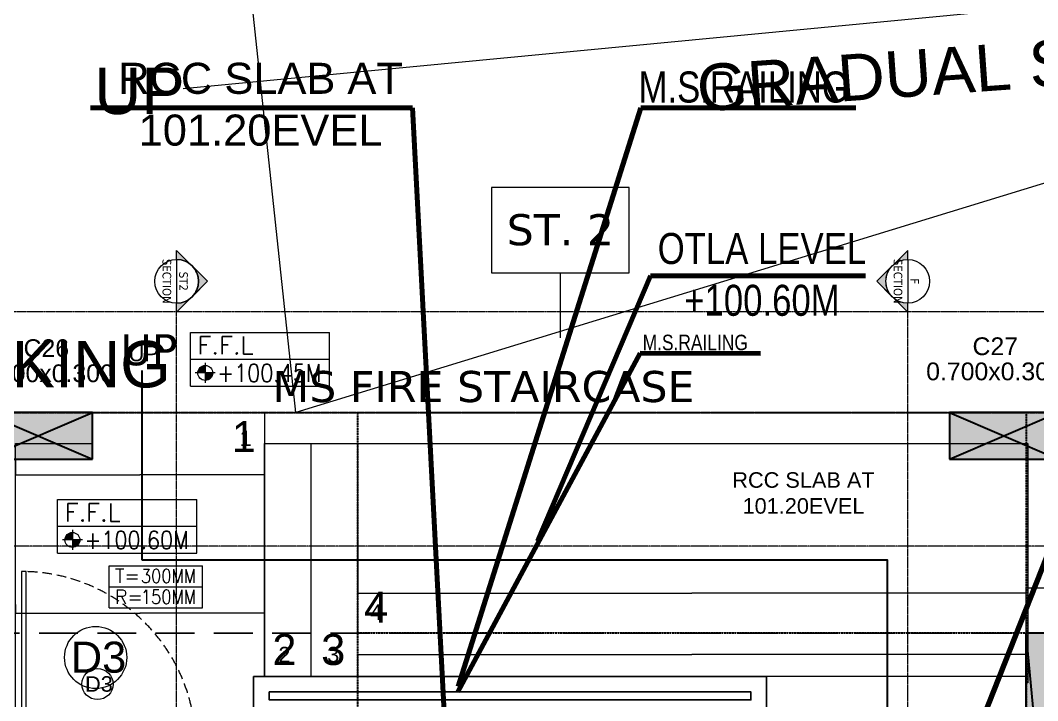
# Model space of a CAD drawing. Header units: inches. Extents: x 6 to 183294, y -48183 to 78918.
# Drawn here: x 142478 to 149024, y 66453 to 70833 of the extents above; entities that cross this region are included whole.
import ezdxf
from ezdxf.enums import TextEntityAlignment as Align

# ---------------------------------------------------------------- set-up
doc = ezdxf.new("R2010")
doc.units = ezdxf.units.IN
doc.header["$MEASUREMENT"] = 0
doc.set_wipeout_variables(frame=1)
doc.header["$PDMODE"] = 35
for name, pattern in [('( Hidden )', [0.375, 0.25, -0.125]), ('CONTINULUS', [0]), ('DASH', [0.35, 0.25, -0.1]), ('PHANTOM2', [1.25, 0.625, -0.125, 0.125, -0.125, 0.125, -0.125])]:
    doc.linetypes.add(name, pattern=pattern)
for name, color, linetype, lineweight in [('0 @ 1 (2)', 8, 'Continuous', 0), ('asl comments 12-01-2023', 8, 'Continuous', 0), ('otla', 8, 'Continuous', 0), ('SDA_COL NO. DETAILS', 8, 'Continuous', 0), ('SDA_DETAIL MARKER', 8, 'PHANTOM2', 0), ('SDA_DIM', 8, 'Continuous', 5), ('SDA_DIM DETAILS', 8, 'Continuous', 0), ('SDA_DIM SITE LAYOUT', 8, 'Continuous', 0), ('SDA_DOOR', 2, 'Continuous', 5), ('SDA_PLAN', 8, 'Continuous', 0), ('SDA_RCC', 1, 'Continuous', 30), ('SDA_SCHEDULES', 8, 'Continuous', 0), ('SDA_SCHEDULES DETAIL', 8, 'Continuous', 0), ('SDA_SECTION LINE DETAILS', 8, 'Continuous', 0), ('SDA_STAIRS', 8, 'Continuous', 20), ('SDA_TEXT_DETAILS', 8, 'Continuous', 0), ('SDA_TEXT_SITE', 8, 'Continuous', 0), ('SDA_WALL', 7, 'Continuous', 30)]:
    doc.layers.add(name, color=color, linetype=linetype, lineweight=lineweight)
doc.layers.add('S-COLUMN', color=1, linetype='Continuous')
doc.layers.add('SDA_TEXT', color=21, linetype='Continuous')
doc.styles.add('AR', font='arial.ttf')
doc.styles.add('arial', font='verdana.ttf')
doc.styles.get("Standard").update_dxf_attribs({"font": 'txt.shx'})
doc.styles.add('Tahoma', font='tahoma.ttf')
doc.dimstyles.new('SDA-100', dxfattribs={"dimtxt": 0.2, "dimasz": 0.18, "dimexe": 0.18, "dimexo": 0.0625, "dimgap": 0.015, "dimtad": 0, "dimzin": 0, "dimdsep": 46, "dimtxsty": 'Standard', "dimblk": 'ARCHTICK', "dimcen": 0.09, "dimclrd": 27, "dimclre": 27, "dimclrt": 21, "dimadec": 0, "dimazin": 0, "dimtfac": 1, "dimtofl": 0, "dimtmove": 1, "dimatfit": 3, "dimfxl": 0, "dimtolj": 1, "dimtzin": 0, "dimlwd": -1, "dimlwe": -1, "dimarcsym": 0})
doc.dimstyles.new('SDA-100 centerline', dxfattribs={"dimtxt": 0.23, "dimasz": 0.125, "dimexe": 0.18, "dimexo": 0.0625, "dimgap": 0.09, "dimtad": 0, "dimdec": 3, "dimzin": 0, "dimdsep": 46, "dimtxsty": 'Standard', "dimblk": 'ARCHTICK', "dimcen": 0.09, "dimclrd": 27, "dimclre": 27, "dimclrt": 21, "dimadec": 0, "dimazin": 0, "dimtfac": 1, "dimtdec": 3, "dimtofl": 0, "dimtmove": 1, "dimatfit": 3, "dimfxl": 0, "dimtolj": 1, "dimtzin": 0, "dimarcsym": 0})
doc.dimstyles.new('SDA-300', dxfattribs={"dimtxt": 0.6, "dimasz": 0.3, "dimexe": 0.54, "dimexo": 0.054, "dimgap": 0, "dimtad": 0, "dimzin": 0, "dimdsep": 46, "dimtxsty": 'Standard', "dimblk": 'ARCHTICK', "dimcen": 0.6, "dimclrd": 27, "dimclre": 27, "dimclrt": 21, "dimadec": 0, "dimazin": 0, "dimtfac": 1, "dimtofl": 0, "dimtmove": 1, "dimatfit": 3, "dimfxl": 0, "dimtolj": 1, "dimtzin": 0, "dimarcsym": 0})
doc.dimstyles.new('SDA-50', dxfattribs={"dimtxt": 0.1, "dimasz": 0.05, "dimexe": 0.09, "dimexo": 0.009, "dimgap": 0, "dimtad": 0, "dimzin": 0, "dimdsep": 46, "dimtxsty": 'Standard', "dimblk": 'ARCHTICK', "dimcen": 0.1, "dimclrd": 27, "dimclre": 27, "dimclrt": 21, "dimadec": 0, "dimazin": 0, "dimtfac": 1, "dimtofl": 0, "dimtmove": 1, "dimatfit": 3, "dimfxl": 0, "dimtolj": 1, "dimtzin": 0, "dimlwd": -1, "dimlwe": -1, "dimarcsym": 0})

# ---------------------------------------------------------------- blocks, each defined once
blk = doc.blocks.new('_ArchTick')
at = {"color": 0, "const_width": 0.15}
blk.add_lwpolyline([(-0.5, -0.5), (0.5, 0.5)], dxfattribs=at)
blk = doc.blocks.new('*D633')
at = {"layer": 'Defpoints', "color": 0}
for p in [(159925.1, 75983.1), (160104.3, 74576), (112452.7, 68509.4)]:
    blk.add_point(p, dxfattribs=at)
at = {"layer": 'SDA_DIM SITE LAYOUT', "color": 27, "lineweight": -2}
for p, q in [((159925.1, 75983.1), (136100.3, 72950)), ((160104.3, 74576), (159925, 75983.7)), ((112273.6, 69916.6), (136098.4, 72949.7)), ((112452.7, 68509.5), (112273.5, 69917.1))]:
    blk.add_line(p, q, dxfattribs=at)
at = {"layer": 'SDA_DIM SITE LAYOUT', "color": 27, "lineweight": -2, "xscale": 0.3, "yscale": 0.3, "zscale": 0.3}
for p, rotation in [((159925.1, 75983.1), 7.255325061119899), ((112273.6, 69916.6), 187.2553250611199)]:
    blk.add_blockref('_ArchTick', p, dxfattribs=dict(at, rotation=rotation))
at = {"layer": 'SDA_DIM SITE LAYOUT', "color": 21, "insert": (136099.3, 72949.8), "char_height": 0.3, "attachment_point": 5, "rotation": 7.25533}
blk.add_mtext('\\A1;48036.18', dxfattribs=at)
blk = doc.blocks.new('ext basement line')
at = {"layer": 'SDA_RCC', "linetype": '( Hidden )', "lineweight": 25, "elevation": -98.799}
blk.add_lwpolyline([(13.9734, -96.267), (20.5507, -96.2669), (20.5516, -94.8168), (23.1219, -94.8171), (23.1219, -94.1871), (30.0285, -94.1871), (39.0456, -94.1871), (42.7616, -122.7337), (42.7648, -127.7796), (35.8464, -127.7796)], dxfattribs=at)
blk = doc.blocks.new('A$C7A2D250A')
at = {"layer": 'SDA_RCC', "extrusion": (0, 0, -1)}
h = blk.add_hatch(color=252, dxfattribs=at)
h.dxf.hatch_style = 1
h.paths.add_polyline_path([(0.5, -0.5), (0.5, 0.5), (-0.5, 0.5), (-0.5, -0.5)])
for p, q in [((-0.5, -0.5), (0.5, 0.5)), ((0.5, -0.5), (-0.5, 0.5)), ((-0.5, -0.5), (-0.5, 0.5)), ((-0.5, 0.5), (0.5, 0.5)), ((0.5, 0.5), (0.5, -0.5)), ((0.5, -0.5), (-0.5, -0.5))]:
    blk.add_line(p, q, dxfattribs=at)
blk = doc.blocks.new('*U294')
at = {"linetype": 'Continuous', "lineweight": 0}
for points in [[(0, 0.025), (0.035, 0.025), (0.035, 0.01), (0.055, 0.01), (0.055, 0.15), (0.035, 0.15), (0.035, 0.24), (0.015, 0.24), (0.015, 0.225), (0, 0.225)], [(1.2, 0.025), (1.165, 0.025), (1.165, 0.01), (1.145, 0.01), (1.145, 0.15), (1.165, 0.15), (1.165, 0.24), (1.185, 0.24), (1.185, 0.225), (1.2, 0.225)]]:
    blk.add_wipeout(points, dxfattribs=at).dxf.layer = 'SDA_DOOR'
at = {"layer": 'SDA_DOOR', "color": 7, "linetype": 'Continuous', "lineweight": 30}
for p, q in [((0, 0.225), (0, 0.025)), ((1.2, 0.225), (1.2, 0.025))]:
    blk.add_line(p, q, dxfattribs=at)
at = {"layer": 'SDA_DOOR', "linetype": 'Continuous'}
for points in [[(0.07, 1.3), (0.04, 1.3), (0.04, 0.18), (0.07, 0.18)], [(0.07, 1.3), (0.04, 1.3), (0.04, 0.18), (0.07, 0.18)], [(0.015, 0.125), (0.015, 0.24), (0.035, 0.24), (0.035, 0.125)], [(1.185, 0.125), (1.185, 0.24), (1.165, 0.24), (1.165, 0.125)], [(0.035, 0.01), (0.035, 0.15), (0.055, 0.15), (0.055, 0.01)], [(1.165, 0.01), (1.165, 0.15), (1.145, 0.15), (1.145, 0.01)]]:
    blk.add_lwpolyline(points, close=True, dxfattribs=at)
at = {"layer": 'SDA_DOOR', "linetype": '( Hidden )', "ltscale": 0.25}
blk.add_arc((0.04, 0.18), 1.1204, 358.46566, 88.46566, dxfattribs=at)
blk.add_arc((0.04, 0.18), 1.1204, 358.46566, 88.46566, dxfattribs=at)
blk = doc.blocks.new('*U295')
blk.add_circle((0.2, 0.2), 0.2)
at = {"style": 'AR'}
blk.add_attdef('DOOR', (0.0399, 0.102), '', height=0.2, dxfattribs=at)
blk = doc.blocks.new('*U296')
blk.add_circle((0.2, 0.2), 0.2)
at = {"style": 'AR'}
blk.add_attdef('DOOR', (0.04, 0.102), '', height=0.2, dxfattribs=at)
blk = doc.blocks.new('COL NOS DETAIL 9 JUNE')
at = {"layer": 'SDA_COL NO. DETAILS', "ltscale": 0.8, "style": 'AR'}
for s, p in [('C26', (68.3813, -92.2956)), ('C27', (74.4875, -92.2835)), ('0.700x0.300', (68.0831, -92.4575)), ('0.700x0.300', (74.1893, -92.4454))]:
    blk.add_text(s, height=0.1143, dxfattribs=at).set_placement(p, align=Align.TOP_LEFT)
blk = doc.blocks.new('A$C1F0C6E6E')
h = blk.add_hatch(color=256)
h.dxf.hatch_style = 1
h.paths.add_polyline_path([(0.2, 0.35, 0.414214), (0.05, 0.2), (0.2, 0.2)])
h = blk.add_hatch(color=256)
h.dxf.hatch_style = 1
h.paths.add_polyline_path([(0.35, 0.2), (0.2, 0.2), (0.2, 0.05, 0.414214)])
for p, q in [((0.2, 0.4), (0.2, 0)), ((0.4, 0.2), (0, 0.2))]:
    blk.add_line(p, q)
blk.add_circle((0.2, 0.2), 0.15)
blk = doc.blocks.new('A$C6129482A')
for p, q in [((0, 0.557), (1.4, 0.557)), ((0, 0.017), (0, 0.557)), ((1.4, 0.017), (1.4, 0.557)), ((0, 0.287), (1.4, 0.287)), ((0, 0.017), (1.4, 0.017))]:
    blk.add_line(p, q)
at = {"xscale": 0.5, "yscale": 0.5, "zscale": 0.5}
blk.add_blockref('A$C1F0C6E6E', (0.049, 0.05), dxfattribs=at)
blk.add_text('F.F.L', height=0.18).set_placement((0.072, 0.337))
at = {"width": 0.85}
blk.add_attdef('F.F.L.', (0.27, 0.059), '', height=0.18, dxfattribs=at)
blk = doc.blocks.new('*D648')
at = {"layer": 'Defpoints', "color": 0}
for p in [(142445.7, 68008.2), (144048.9, 67992.4), (144048.9, 67907.3)]:
    blk.add_point(p, dxfattribs=at)
at = {"layer": 'SDA_DIM DETAILS'}
for p, q in [((142445.7, 68008.2), (142445.7, 67907.2)), ((144048.9, 67992.4), (144048.9, 67907.2)), ((142445.7, 67907.3), (143247, 67907.3)), ((144048.9, 67907.3), (143247.6, 67907.3))]:
    blk.add_line(p, q, dxfattribs=at)
at = {"layer": 'SDA_DIM DETAILS', "xscale": 0.05, "yscale": 0.05, "zscale": 0.05, "rotation": 180}
blk.add_blockref('_ArchTick', (142445.7, 67907.3), dxfattribs=at)
at = {"layer": 'SDA_DIM DETAILS', "xscale": 0.05, "yscale": 0.05, "zscale": 0.05}
blk.add_blockref('_ArchTick', (144048.9, 67907.3), dxfattribs=at)
at = {"layer": 'SDA_DIM DETAILS', "insert": (143247.3, 67907.3), "char_height": 0.1, "attachment_point": 5}
blk.add_mtext('\\A1;1603.25', dxfattribs=at)
blk = doc.blocks.new('*D649')
at = {"layer": 'Defpoints', "color": 0}
for p in [(144648.9, 67484.6), (144648.9, 67144.6), (148948.8, 66888.8)]:
    blk.add_point(p, dxfattribs=at)
at = {"layer": 'SDA_DIM DETAILS'}
for p, q in [((144648.9, 67484.6), (144648.9, 67144.6)), ((144648.9, 67144.6), (146798.6, 67144.6)), ((148948.8, 67144.6), (146799.1, 67144.6)), ((148948.8, 66888.8), (148948.8, 67144.7))]:
    blk.add_line(p, q, dxfattribs=at)
at = {"layer": 'SDA_DIM DETAILS', "xscale": 0.05, "yscale": 0.05, "zscale": 0.05, "rotation": 180}
blk.add_blockref('_ArchTick', (144648.9, 67144.6), dxfattribs=at)
at = {"layer": 'SDA_DIM DETAILS', "xscale": 0.05, "yscale": 0.05, "zscale": 0.05}
blk.add_blockref('_ArchTick', (148948.8, 67144.6), dxfattribs=at)
at = {"layer": 'SDA_DIM DETAILS', "insert": (146798.9, 67144.6), "char_height": 0.1, "attachment_point": 5}
blk.add_mtext('\\A1;4299.91', dxfattribs=at)
blk = doc.blocks.new('A$C06CD1293')
for p, q in [((0, 0.55), (1.2, 0.55)), ((0, 0.01), (0, 0.55)), ((1.2, 0.01), (1.2, 0.55)), ((0, 0.28), (1.2, 0.28)), ((0, 0.01), (1.2, 0.01))]:
    blk.add_line(p, q)
for s, p in [('T=', (0.072, 0.33)), ('R=', (0.072, 0.06))]:
    blk.add_text(s, height=0.18).set_placement(p)
at = {"width": 0.85}
for tag, p in [('TREAD', (0.407, 0.329)), ('RISER', (0.407, 0.059))]:
    blk.add_attdef(tag, p, '', height=0.18, dxfattribs=at)
blk = doc.blocks.new('*D676')
at = {"layer": 'Defpoints', "color": 0}
for p in [(155085.5, 67180.2), (155085.5, 66938.3), (148948.8, 66768.8)]:
    blk.add_point(p, dxfattribs=at)
at = {"layer": 'SDA_DIM', "color": 27}
for p, q in [((148948.8, 66768.9), (148948.8, 67180.4)), ((148948.8, 67180.2), (152016.6, 67180.2)), ((155085.5, 67180.2), (152017.7, 67180.2)), ((155085.5, 66938.3), (155085.5, 67180.4))]:
    blk.add_line(p, q, dxfattribs=at)
at = {"layer": 'SDA_DIM', "color": 27, "xscale": 0.18, "yscale": 0.18, "zscale": 0.18, "rotation": 180}
blk.add_blockref('_ArchTick', (148948.8, 67180.2), dxfattribs=at)
at = {"layer": 'SDA_DIM', "color": 27, "xscale": 0.18, "yscale": 0.18, "zscale": 0.18}
blk.add_blockref('_ArchTick', (155085.5, 67180.2), dxfattribs=at)
at = {"layer": 'SDA_DIM', "color": 21, "insert": (152017.2, 67180.2), "char_height": 0.2, "attachment_point": 5}
blk.add_mtext('\\A1;6136.67', dxfattribs=at)
blk = doc.blocks.new('column')
at = {"layer": 'SDA_RCC'}
h = blk.add_hatch(color=252, dxfattribs=at)
h.dxf.hatch_style = 1
h.paths.add_polyline_path([(-0.5, 0.5), (-0.5, -0.5), (0.5, -0.5), (0.5, 0.5)])
for p, q in [((-0.5, 0.5), (-0.5, -0.5)), ((0.5, 0.5), (-0.5, 0.5)), ((-0.5, -0.5), (0.5, 0.5)), ((0.5, -0.5), (-0.5, 0.5)), ((0.5, -0.5), (0.5, 0.5)), ((-0.5, -0.5), (0.5, -0.5))]:
    blk.add_line(p, q, dxfattribs=at)
blk = doc.blocks.new('NEW COLS 9 JUNE')
at = {"layer": 'S-COLUMN', "xscale": 0.3, "yscale": 0.7, "rotation": 270}
for p in [(68.4785, -92.9171, -197.598), (74.6931, -92.9171, -197.598)]:
    blk.add_blockref('column', p, dxfattribs=at)
blk = doc.blocks.new('*D800')
at = {"layer": 'Defpoints', "color": 0}
for p in [(148948.8, 66751), (148948.8, 66666.8), (144648.9, 66608.8)]:
    blk.add_point(p, dxfattribs=at)
at = {"layer": 'SDA_DIM', "color": 27}
for p, q in [((144648.9, 66608.9), (144648.9, 66751.2)), ((144648.9, 66751), (146798.3, 66751)), ((148948.8, 66751), (146799.4, 66751)), ((148948.8, 66666.9), (148948.8, 66751.2))]:
    blk.add_line(p, q, dxfattribs=at)
at = {"layer": 'SDA_DIM', "color": 27, "xscale": 0.18, "yscale": 0.18, "zscale": 0.18, "rotation": 180}
blk.add_blockref('_ArchTick', (144648.9, 66751), dxfattribs=at)
at = {"layer": 'SDA_DIM', "color": 27, "xscale": 0.18, "yscale": 0.18, "zscale": 0.18}
blk.add_blockref('_ArchTick', (148948.8, 66751), dxfattribs=at)
at = {"layer": 'SDA_DIM', "color": 21, "insert": (146798.9, 66751), "char_height": 0.2, "attachment_point": 5}
blk.add_mtext('\\A1;4299.91', dxfattribs=at)
blk = doc.blocks.new('*D802')
at = {"layer": 'Defpoints', "color": 0}
for p in [(144048.9, 67106.3), (142445.7, 67073), (142445.7, 67016.3)]:
    blk.add_point(p, dxfattribs=at)
at = {"layer": 'SDA_DIM', "color": 27}
for p, q in [((144048.9, 67106.2), (144048.9, 67016.1)), ((142445.7, 67072.9), (142445.7, 67016.1)), ((142445.7, 67016.3), (143246.7, 67016.3)), ((144048.9, 67016.3), (143247.8, 67016.3))]:
    blk.add_line(p, q, dxfattribs=at)
at = {"layer": 'SDA_DIM', "color": 27, "xscale": 0.18, "yscale": 0.18, "zscale": 0.18, "rotation": 180}
blk.add_blockref('_ArchTick', (142445.7, 67016.3), dxfattribs=at)
at = {"layer": 'SDA_DIM', "color": 27, "xscale": 0.18, "yscale": 0.18, "zscale": 0.18}
blk.add_blockref('_ArchTick', (144048.9, 67016.3), dxfattribs=at)
at = {"layer": 'SDA_DIM', "color": 21, "insert": (143247.3, 67016.3), "char_height": 0.2, "attachment_point": 5}
blk.add_mtext('\\A1;1603.25', dxfattribs=at)
blk = doc.blocks.new('*U157')
blk.add_hatch(color=256).paths.add_polyline_path([(-8.98, 0), (-6.35, 0, -0.198912), (-4.49, 4.49, -0.414214), (4.49, 4.49, -0.198912), (6.35, 0), (8.98, 0), (4.49, 4.49), (0, 8.98), (-4.49, 4.49)])
blk.add_line((-6.35, 0), (6.35, 0))
for points in [[(-6.35, 0), (-8.98, 0), (0, 8.98), (8.98, 0), (6.35, 0, 1)], [(4.49, 4.49, 0.414214), (-4.49, 4.49), (0, 8.98), (4.49, 4.49)]]:
    blk.add_lwpolyline(points, format="xyb", close=True)
blk.add_circle((0, 0), 6.35)
at = {"style": 'Tahoma', "flags": 8}
blk.add_attdef('VIEWNUMBER', text='', height=2.5, dxfattribs=at).set_placement((0, 0), align=Align.BOTTOM_CENTER)
blk.add_attdef('SHEETNUMBER', text='', height=2.5, dxfattribs=at).set_placement((0, -1.59), align=Align.TOP_CENTER)
blk = doc.blocks.new('*U486')
blk.add_hatch(color=256).paths.add_polyline_path([(-8.98, 0), (-4.49, -4.49), (0, -8.98), (4.49, -4.49), (8.98, 0), (6.35, 0, -0.198912), (4.49, -4.49, -0.414214), (-4.49, -4.49, -0.198912), (-6.35, 0)])
blk.add_line((-6.35, 0), (6.35, 0))
for points in [[(-6.35, 0), (-8.98, 0), (0, -8.98), (8.98, 0), (6.35, 0, -1)], [(4.49, -4.49, -0.414214), (-4.49, -4.49), (0, -8.98), (4.49, -4.49)]]:
    blk.add_lwpolyline(points, format="xyb", close=True)
blk.add_circle((0, 0), 6.35)
at = {"style": 'Tahoma', "flags": 8}
blk.add_attdef('VIEWNUMBER', text='', height=2.5, dxfattribs=at).set_placement((0, 0), align=Align.BOTTOM_CENTER)
blk.add_attdef('SHEETNUMBER', text='', height=2.5, dxfattribs=at).set_placement((0, -1.59), align=Align.TOP_CENTER)

msp = doc.modelspace()

# ---------------------------------------------------------------- linework, layer by layer
at = {"elevation": -197133.873}
msp.add_lwpolyline([(143978.821, 66608.837), (147278.821, 66608.837), (147278.821, 66358.263), (144478.821, 66358.263), (144478.821, 66358.263), (143978.821, 66358.263), (143978.821, 66608.837)], dxfattribs=at)
msp.add_lwpolyline([(144078.821, 66508.837), (147178.821, 66508.837), (147178.821, 66458.263), (144578.821, 66458.263), (144578.821, 66458.263), (144078.821, 66458.263)], close=True, dxfattribs=at)
at = {"layer": 'asl comments 12-01-2023', "elevation": -197133.873}
msp.add_lwpolyline([(119377.67, 63247.632), (132232.862, 63247.636), (132232.862, 64807.636), (139711.2, 64807.636), (139711.2, 66208.336), (142228.703, 66208.324), (142228.712, 68307.636), (149143.243, 68307.636), (149143.243, 66887.636), (155075.207, 66887.635), (159065.823, 36589.341), (122898.097, 36589.339), (119377.67, 63247.632)], dxfattribs=at)
at = {"layer": 'otla'}
for p, q in [((144251.005, 68307.723, -98334.873), (143819.482, 72351.541, -197133.873)), ((154472.773, 71441.305, -295932.873), (144251.005, 68307.723, -98334.873))]:
    msp.add_line(p, q, dxfattribs=at)
at = {"layer": 'otla', "elevation": -98334.997}
msp.add_lwpolyline([(154472.773, 71441.305), (143526.162, 70391.868)], dxfattribs=at)
at = {"layer": 'SDA_DETAIL MARKER', "linetype": 'CONTINULUS', "elevation": -197133.873}
msp.add_lwpolyline([(146395.326, 69756.329), (145508.865, 69756.329), (145508.865, 69208.346), (146395.326, 69208.346), (146395.326, 69756.329)], close=True, dxfattribs=at)
msp.add_lwpolyline([(145952.095, 69208.346), (145952.095, 68788.088)], dxfattribs=at)
at = {"layer": 'SDA_DETAIL MARKER', "elevation": -98334.873}
msp.add_lwpolyline([(141548.735, 68957.514), (150049.704, 68957.514), (150049.704, 63275.026), (141548.735, 63275.026)], close=True, dxfattribs=at)
at = {"layer": 'SDA_PLAN', "elevation": -197133.873}
for points in [[(142245.657, 66258.261), (142245.666, 68308.837), (149160.197, 68308.837), (149160.197, 66568.837)], [(142445.653, 66208.934), (142445.658, 68108.837), (142940.96, 68108.837)], [(144048.907, 68108.837), (148960.197, 68108.837), (148960.197, 66568.837), (148948.821, 66568.837)]]:
    msp.add_lwpolyline(points, dxfattribs=at)
at = {"layer": 'SDA_RCC', "linetype": 'DASH', "elevation": -197133.873}
msp.add_lwpolyline([(144648.918, 68307.635), (148948.832, 68307.635), (148948.821, 64738.263), (144648.907, 64738.263)], close=True, dxfattribs=at)
at = {"layer": 'SDA_RCC', "linetype": 'DASH', "elevation": -98334.873}
msp.add_lwpolyline([(144648.907, 66888.834), (148948.821, 66888.834)], dxfattribs=at)
at = {"layer": 'SDA_SECTION LINE DETAILS', "linetype": 'PHANTOM2'}
for p, q in [((148187.798, 62558.199, -98334.873), (148187.798, 68983.054, -98334.873)), ((150432.312, 67447.763, -98334.873), (140844.42, 67447.763, -98334.873))]:
    msp.add_line(p, q, dxfattribs=at)
at = {"layer": 'SDA_STAIRS', "linetype": 'CONTINULUS', "lineweight": 30, "elevation": -98334.873}
msp.add_lwpolyline([(143258.673, 68577.891), (143258.673, 67358.837)], dxfattribs=at)
at = {"layer": 'SDA_STAIRS', "linetype": 'CONTINULUS'}
for points, elevation in [([(144048.907, 66608.837), (144048.907, 68108.837)], -98334.873), ([(144348.907, 66608.837), (144348.907, 68108.837)], -98334.873), ([(144648.907, 66888.834), (144648.907, 68108.837)], -98334.873), ([(148948.821, 66608.837), (147278.821, 66608.837)], -197133.873)]:
    msp.add_lwpolyline(points, dxfattribs=dict(at, elevation=elevation))

# ---------------------------------------------------------------- block references
at = {"layer": '0 @ 1 (2)', "linetype": 'PHANTOM2'}
ref = msp.add_blockref('*U157', (143483.229, 69152.803, -98334.873), dxfattribs=dict(at, xscale=22.1456692913352, yscale=22.1456692913352, zscale=22.1456692913352, rotation=270))
ref.add_attrib('VIEWNUMBER', 'ST2', dxfattribs={"layer": '0', "height": 55.3642, "rotation": 270, "style": 'Tahoma'}).set_placement((143483.229, 69152.803, -98334.873), align=Align.BOTTOM_CENTER)
ref.add_attrib('SHEETNUMBER', 'SECTION', dxfattribs={"layer": '0', "height": 55.3642, "rotation": 270, "style": 'Tahoma'}).set_placement((143448.073, 69152.803, -98334.873), align=Align.TOP_CENTER)
ref = msp.add_blockref('*U486', (148187.798, 69152.803, -98334.873), dxfattribs=dict(at, xscale=22.1456692913352, yscale=22.1456692913352, zscale=22.1456692913352, rotation=270))
ref.add_attrib('VIEWNUMBER', 'F', dxfattribs={"layer": '0', "height": 55.364, "rotation": 270, "style": 'Tahoma'}).set_placement((148187.798, 69152.803, -98334.873), align=Align.BOTTOM_CENTER)
ref.add_attrib('SHEETNUMBER', 'SECTION', dxfattribs={"layer": '0', "height": 55.3642, "rotation": 270, "style": 'Tahoma'}).set_placement((148152.641, 69152.803, -98334.873), align=Align.TOP_CENTER)
at = {"layer": 'SDA_RCC', "linetype": '( Hidden )', "xscale": 1000, "yscale": 1000, "zscale": 1000}
msp.add_blockref('ext basement line', (119101.378, 161074.759, -295932.873), dxfattribs=at)
at = {"layer": 'SDA_RCC', "xscale": 230, "yscale": 2379.999999999999, "zscale": 1000}
msp.add_blockref('A$C7A2D250A', (149063.821, 65698.834, -98334.873), dxfattribs=at)
at = {"layer": 'SDA_TEXT_DETAILS'}
ref = msp.add_blockref('A$C6129482A', (143571.948, 68467.125, -295932.873), dxfattribs=dict(at, xscale=640.0000000000001, yscale=640.0000000000001, zscale=640.0000000000001))
ref.add_attrib('F.F.L.', '+100.45M', (143744.436, 68505.126, -197133.873), dxfattribs={"layer": '0', "height": 115.2, "width": 0.85})
ref = msp.add_blockref('A$C6129482A', (142717.342, 67391.803, -197133.873), dxfattribs=dict(at, xscale=640.0000000000001, yscale=640.0000000000001, zscale=640.0000000000001))
ref.add_attrib('F.F.L.', '+100.60M', (142889.831, 67429.804, -98334.873), dxfattribs={"layer": '0', "height": 115.2, "width": 0.85})

# ---------------------------------------------------------------- texts
at = {"layer": 'SDA_DETAIL MARKER', "linetype": 'CONTINULUS', "style": 'arial'}
msp.add_text('ST. 2', height=200, dxfattribs=at).set_placement((145952.418, 69385.14, -197133.873), align=Align.CENTER)
at = {"layer": 'SDA_TEXT', "style": 'AR'}
for s, p in [('1', (143837.917, 68052.868, -197133.873)), ('4', (144688.925, 66955.364, -98334.873)), ('2', (144099.146, 66682.354, -197133.873)), ('3', (144413.313, 66682.354, -197133.873))]:
    msp.add_text(s, height=200, dxfattribs=at).set_placement(p)
at = {"layer": 'SDA_TEXT', "char_height": 200}
for s, insert, width, attachment_point, style in [('RCC SLAB AT 101.20EVEL', (144023.303, 70291.564, -98334.873), 2238.86416, 5, 'AR'), ('\\pi-600,l800,t4;{\\W0.80000x;M.S.RAILING}', (147032.237, 70402.274, -98334.873), 1868.94562, 5, 'AR'), ('{\\W0.8;OTLA LEVEL\\P+100.60M}', (147249.598, 69195.886, -197133.873), 1868.94562, 5, 'AR'), ('UP', (143122.529, 68812.276, -197133.873), 6037.50287, 1, 'arial')]:
    msp.add_mtext(s, dxfattribs=dict(at, insert=insert, width=width, attachment_point=attachment_point, style=style))
at = {"layer": 'SDA_TEXT', "insert": (146815.538, 68575.557, -197133.873), "char_height": 200, "width": 3808.21855, "attachment_point": 3, "rotation": 0.0001837, "style": 'arial'}
msp.add_mtext('MS FIRE STAIRCASE', dxfattribs=at)
at = {"layer": 'SDA_TEXT_DETAILS', "style": 'AR'}
for s, p in [('UP', (143174.402, 68638.245, -98334.873)), ('1', (143888.024, 68091.776, -197133.873)), ('4', (144728.069, 66972.709, -98334.873)), ('2', (144138.289, 66699.699, -197133.873)), ('3', (144452.456, 66699.699, -197133.873))]:
    msp.add_text(s, height=100, dxfattribs=at).set_placement(p)
at = {"layer": 'SDA_TEXT_DETAILS', "char_height": 100, "width": 934.47281, "attachment_point": 5, "style": 'AR'}
for s, insert in [('\\pi-300,l400,t4;{\\W0.80000x;M.S.RAILING}', (146770.568, 68758.311, -197133.873)), ('RCC SLAB AT 101.20EVEL', (147516.954, 67789.549, 464.127))]:
    msp.add_mtext(s, dxfattribs=dict(at, insert=insert))
at = {"layer": 'SDA_TEXT_SITE', "insert": (146820.553, 70544.066, -493461.873), "char_height": 300, "width": 5712.58518, "attachment_point": 1, "rotation": 4.0657468, "style": 'AR'}
msp.add_mtext('GRADUAL SLOPE', dxfattribs=at)
at = {"layer": 'SDA_TEXT_SITE', "char_height": 300, "width": 5712.58518, "attachment_point": 1, "style": 'AR'}
for s, insert in [('UP', (142953.363, 70528.868, -197202.873)), ('SCOOTER PARKING', (139371.172, 68769.507, -197133.873))]:
    msp.add_mtext(s, dxfattribs=dict(at, insert=insert))

# ---------------------------------------------------------------- dimensions: what is measured, and where the dimension line sits
at = {"layer": 'SDA_DIM'}
dim = msp.add_linear_dim(base=(155085.4863, 67180.1873, -98334.873), p1=(148948.8212, 66768.8371, -295932.873), p2=(155085.4863, 66938.2632, -197133.873), dimstyle='SDA-100', dxfattribs=at)
dim.commit()
dim.dimension.update_dxf_attribs({"geometry": '*D676', "text_midpoint": (152017.1538, 67180.1873, -98334.873)})
dim = msp.add_linear_dim(base=(148948.821, 66750.975, -197133.873), p1=(144648.912, 66608.837, -197133.873), p2=(148948.821, 66666.82, -295932.873), dimstyle='SDA-100', override={"dimblk": 'ArchTick'}, dxfattribs=at)
dim.commit()
dim.dimension.update_dxf_attribs({"geometry": '*D800', "text_midpoint": (146798.867, 66750.975, -197133.873)})
at = {"layer": 'SDA_DIM DETAILS'}
for base, p1, p2, picture, middle in [((144048.907, 67907.255, -197133.873), (142445.658, 68008.227, -197133.873), (144048.907, 67992.409, -98334.873), '*D648', (143247.282, 67907.255, -197133.873)), ((144648.907, 67144.643, -197133.873), (148948.821, 66888.834, -98334.873), (144648.907, 67484.572, -98334.873), '*D649', (146798.864, 67144.643, -197133.873))]:
    dim = msp.add_linear_dim(base=base, p1=p1, p2=p2, dimstyle='SDA-50', override={"dimtxsty": 'Standard', "dimclrd": 256, "dimclre": 256, "dimclrt": 256, "dimtfill": 0, "dimtfillclr": 256}, dxfattribs=at)
    dim.commit()
    dim.dimension.update_dxf_attribs({"geometry": picture, "text_midpoint": middle})
at = {"layer": 'SDA_DIM SITE LAYOUT'}
dim = msp.add_aligned_dim(p1=(112452.695, 68509.43, -197133.873), p2=(160104.26, 74575.975, -197133.873), distance=1418.499, dimstyle='SDA-300', override={"dimtxt": 0.3, "dimblk": 'ArchTick'}, dxfattribs=at)
dim.commit()
dim.dimension.update_dxf_attribs({"geometry": '*D633', "text_midpoint": (136099.333, 72949.844, -197133.873)})

# ---------------------------------------------------------------- leaders
at = {"layer": 'SDA_TEXT'}
for points in [[(145295.044, 66543.658, -98334.873), (146469.681, 70270.555, -98334.873), (147853.22, 70269.898, -98334.873)], [(145805.276, 67479.016, -98334.873), (146532.681, 69188.739, -98334.873), (147916.22, 69188.082, -98334.873)], [(148407.982, 65674.444, -98334.873), (149330.693, 68012.891, -98334.873), (150714.232, 68014.452, -98334.873)]]:
    msp.add_leader(points, dimstyle='SDA-100 centerline', override={"dimasz": 0.2, "dimclrd": 256, "dimfxl": 1.5, "dimlwd": 65535, "dimarcsym": 1}, dxfattribs=at)
at = {"layer": 'SDA_TEXT_DETAILS'}
msp.add_leader([(145292.336, 66508.837, -98334.873), (146466.973, 68689.217, -98334.873), (147239.4, 68688.85, -98334.873)], dimstyle='SDA-100 centerline', override={"dimasz": 0.2, "dimclrd": 256, "dimfxl": 1.5, "dimlwd": 65535, "dimarcsym": 1}, dxfattribs=at)

# ---------------------------------------------------------------- next in the draw order: block references
at = {"layer": 'SDA_DOOR', "xscale": 1000, "yscale": 1000, "zscale": 1000}
msp.add_blockref('*U294', (142445.654, 65983.927, -394731.873), dxfattribs=at)

# ---------------------------------------------------------------- next in the draw order: linework, layer by layer
at = {"layer": 'SDA_SECTION LINE DETAILS', "linetype": 'PHANTOM2'}
msp.add_line((143483.229, 62730.524, 464.127), (143483.229, 68983.054, -98334.873), dxfattribs=at)
at = {"layer": 'SDA_STAIRS', "linetype": 'CONTINULUS', "elevation": -394731.873}
msp.add_lwpolyline([(142245.652, 66208.228), (142245.652, 68007.67), (142940.96, 68007.67), (142940.96, 68308.837), (144048.907, 68308.837), (144048.907, 66608.837)], dxfattribs=at)
at = {"layer": 'SDA_STAIRS', "linetype": 'CONTINULUS', "lineweight": 30, "elevation": -197133.873}
msp.add_lwpolyline([(143258.673, 67358.837), (148055.784, 67358.837), (148055.784, 65584.119), (145778.821, 65584.119), (146078.821, 66358.263)], dxfattribs=at)
at = {"layer": 'SDA_WALL', "linetype": '( Hidden )', "elevation": -394731.873}
msp.add_lwpolyline([(120028.952, 58419.363), (119386.866, 63247.672), (132243.222, 63247.646), (132249.81, 63247.673), (132249.81, 63297.653), (132249.81, 64807.81), (139717.95, 64807.667), (139719.833, 66208.14), (142245.652, 66208.228), (142245.661, 68307.67), (149160.277, 68307.617), (149160.192, 66887.67), (155080.87, 66888.223), (155606.998, 62943.05), (155872.168, 60929.774), (159078.068, 36589.358), (157887.213, 36589.358), (145666.335, 36589.358), (122915.06, 36589.358), (122559.396, 39282.606), (120028.952, 58419.363)], dxfattribs=at)

# ---------------------------------------------------------------- next in the draw order: block references
at = {"layer": 'S-COLUMN', "xscale": 1000, "yscale": 1000, "zscale": 1000}
msp.add_blockref('NEW COLS 9 JUNE', (74112.478, 161074.76, -98334.873), dxfattribs=at)
at = {"layer": 'SDA_COL NO. DETAILS', "xscale": 1000, "yscale": 1000, "zscale": 1000}
msp.add_blockref('COL NOS DETAIL 9 JUNE', (74117.099, 161075.37, -98334.873), dxfattribs=at)
at = {"layer": 'SDA_SCHEDULES', "xscale": 1000, "yscale": 1000, "zscale": 1000}
msp.add_blockref('*U295', (142762.27, 66531.113, -295932.873), dxfattribs=at).add_auto_attribs({'DOOR': 'D3'})
at = {"layer": 'SDA_SCHEDULES DETAIL'}
ref = msp.add_blockref('A$C06CD1293', (143049.959, 67046.014, -197133.873), dxfattribs=dict(at, xscale=500, yscale=500, zscale=500))
ref.add_attrib('RISER', '150MM', (143253.468, 67075.617, -98334.873), dxfattribs={"layer": '0', "height": 90, "width": 0.85})
ref.add_attrib('TREAD', '300MM', (143253.468, 67210.617, -98334.873), dxfattribs={"layer": '0', "height": 90, "width": 0.85})
at = {"layer": 'SDA_TEXT_DETAILS', "xscale": 500, "yscale": 500, "zscale": 500}
msp.add_blockref('*U296', (142873.99, 66459.642, -394731.873), dxfattribs=at).add_auto_attribs({'DOOR': 'D3'})

# ---------------------------------------------------------------- next in the draw order: dimensions: what is measured, and where the dimension line sits
at = {"layer": 'SDA_DIM'}
dim = msp.add_linear_dim(base=(142445.655, 67016.257, -197133.873), p1=(144048.907, 67106.257, -98334.873), p2=(142445.655, 67072.957, -197133.873), dimstyle='SDA-100', override={"dimblk": 'ArchTick'}, dxfattribs=at)
dim.commit()
dim.dimension.update_dxf_attribs({"geometry": '*D802', "text_midpoint": (143247.281, 67016.257, -197133.873)})

# ---------------------------------------------------------------- next in the draw order: leaders
at = {"layer": 'SDA_TEXT'}
msp.add_leader([(145255.651, 65400.648, -98334.873), (145000.913, 70270.494, -98334.873), (142929.816, 70269.898, -98334.873)], dimstyle='SDA-100 centerline', override={"dimasz": 0.2, "dimclrd": 256, "dimfxl": 1.5, "dimlwd": 65535, "dimarcsym": 1}, dxfattribs=at)

doc.saveas('drawing.dxf')
